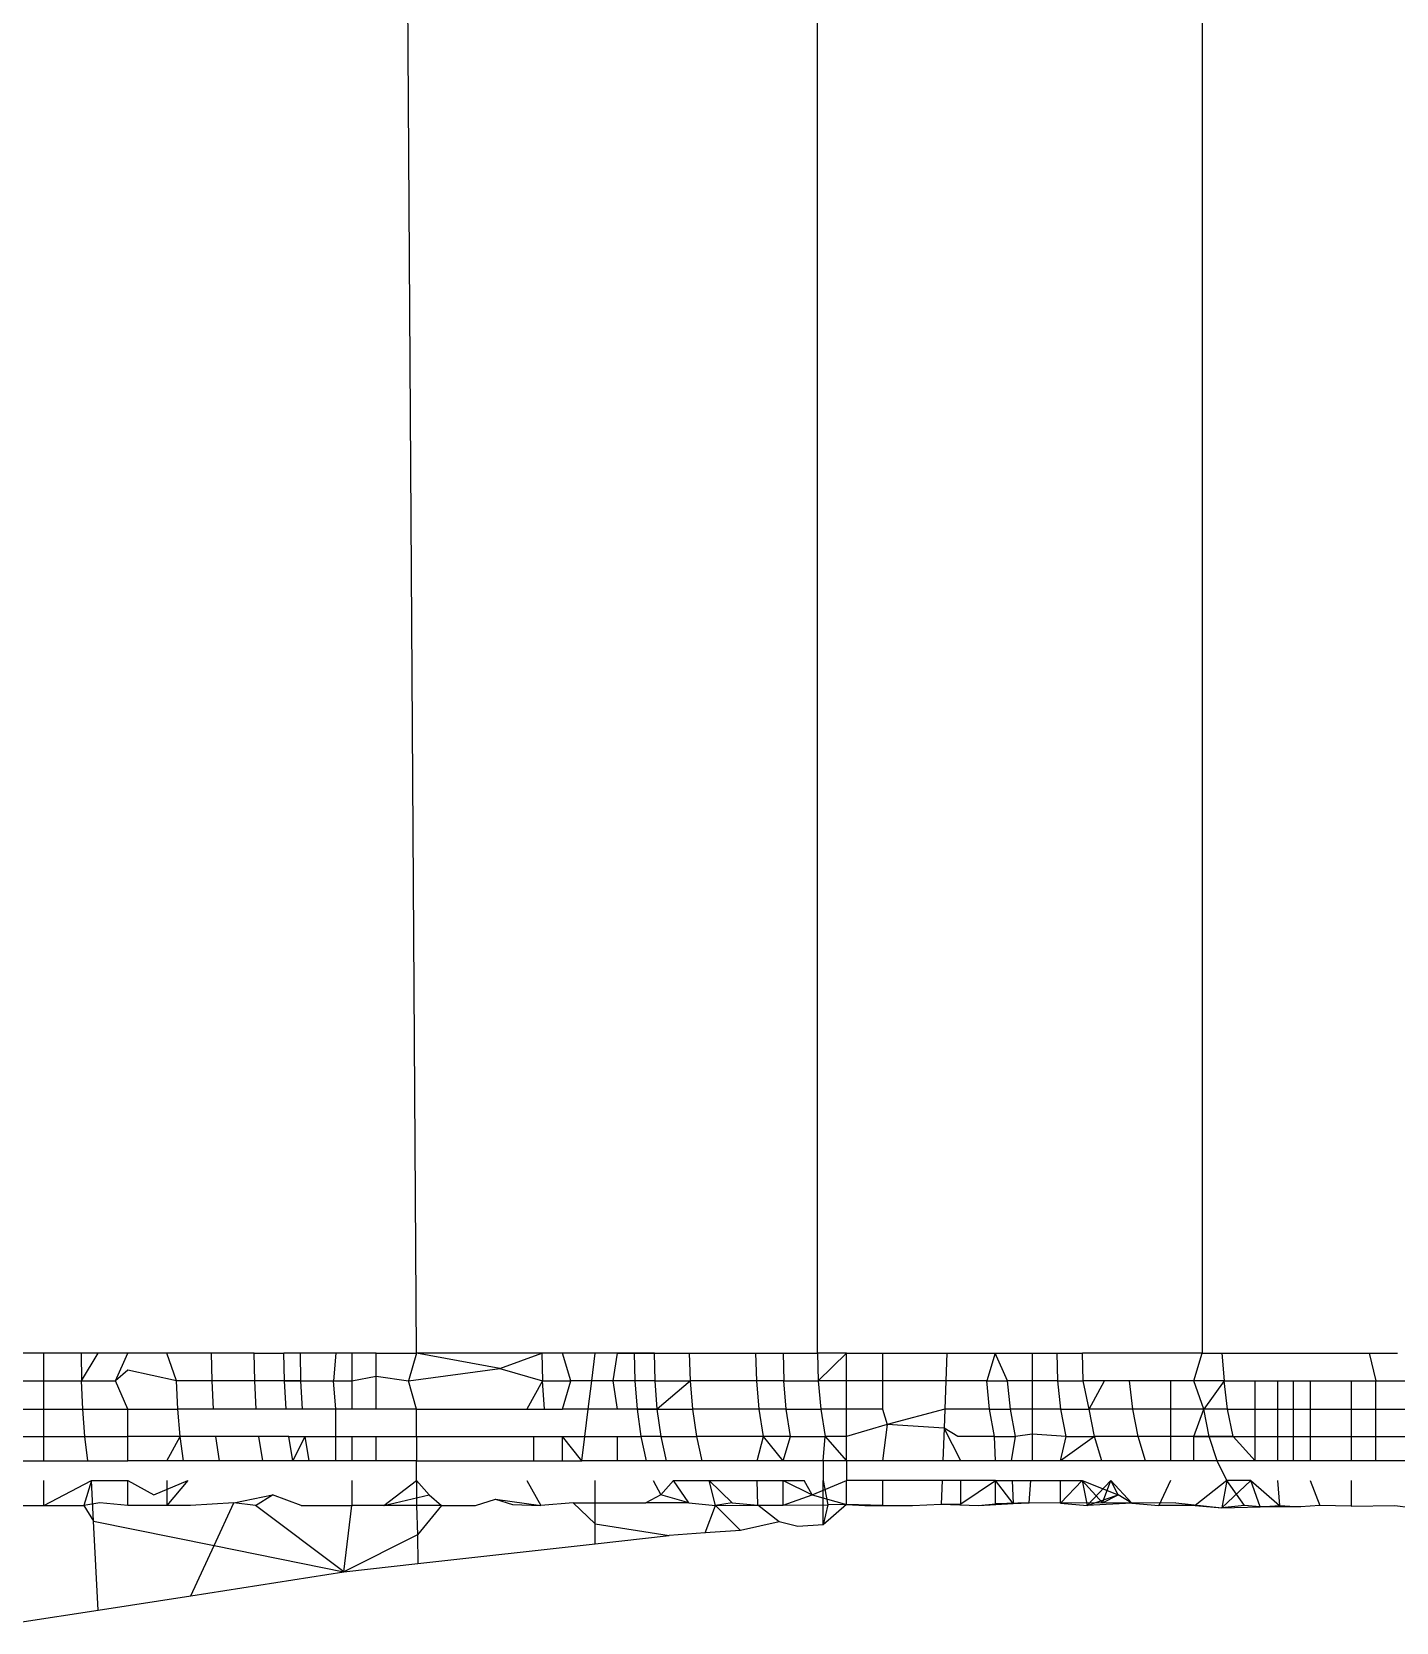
# Model space of a CAD drawing. Header units: millimetres. Extents: x 153 to 4750, y 92 to 3343.
# Drawn here: x 2853.93 to 2856.168, y 1086.424 to 1089.032 of the extents above; entities that cross this region are included whole.
import ezdxf

# ---------------------------------------------------------------- set-up
doc = ezdxf.new("R2010")
doc.units = ezdxf.units.MM

msp = doc.modelspace()

# ---------------------------------------------------------------- linework, layer by layer
for p, q in [((2854.5606, 1086.8656), (2854.5464, 1089.1156)), ((2855.2183, 1086.8656), (2855.2183, 1089.1156)), ((2855.8492, 1089.1156), (2855.8492, 1086.8656)), ((2853.9495, 1086.8656), (2853.8395, 1086.8656)), ((2853.9495, 1086.8201), (2853.9495, 1086.8656)), ((2854.0106, 1086.8656), (2853.9495, 1086.8656)), ((2854.0106, 1086.8656), (2854.0112, 1086.8201)), ((2854.0384, 1086.8656), (2854.0106, 1086.8656)), ((2854.0112, 1086.8201), (2854.0384, 1086.8656)), ((2854.0872, 1086.8656), (2854.0384, 1086.8656)), ((2854.067, 1086.8201), (2854.0872, 1086.8656)), ((2854.1513, 1086.8656), (2854.0872, 1086.8656)), ((2854.1668, 1086.8201), (2854.1513, 1086.8656)), ((2854.2246, 1086.8656), (2854.1513, 1086.8656)), ((2854.2253, 1086.8201), (2854.2246, 1086.8656)), ((2854.2946, 1086.8656), (2854.2246, 1086.8656)), ((2854.2954, 1086.8201), (2854.2946, 1086.8656)), ((2854.2946, 1086.8656), (2854.3433, 1086.8656)), ((2854.3441, 1086.8201), (2854.3433, 1086.8656)), ((2854.3702, 1086.8656), (2854.3433, 1086.8656)), ((2854.371, 1086.8201), (2854.3702, 1086.8656)), ((2854.4282, 1086.8656), (2854.3702, 1086.8656)), ((2854.4282, 1086.8656), (2854.4246, 1086.8201)), ((2854.4544, 1086.8656), (2854.4282, 1086.8656)), ((2854.4544, 1086.8656), (2854.4544, 1086.8201)), ((2854.4948, 1086.8656), (2854.4544, 1086.8656)), ((2854.4948, 1086.8276), (2854.4948, 1086.8656)), ((2854.4948, 1086.8656), (2854.5606, 1086.8656)), ((2854.5606, 1086.8656), (2854.5473, 1086.8201)), ((2854.7663, 1086.8656), (2854.5606, 1086.8656)), ((2854.6973, 1086.84), (2854.5606, 1086.8656)), ((2854.6973, 1086.84), (2854.7663, 1086.8656)), ((2854.7663, 1086.8656), (2854.7673, 1086.8201)), ((2854.8001, 1086.8656), (2854.7663, 1086.8656)), ((2854.8141, 1086.8201), (2854.8001, 1086.8656)), ((2854.8539, 1086.8656), (2854.8001, 1086.8656)), ((2854.8483, 1086.8201), (2854.8539, 1086.8656)), ((2854.8906, 1086.8656), (2854.8539, 1086.8656)), ((2854.8832, 1086.8201), (2854.8906, 1086.8656)), ((2854.9183, 1086.8656), (2854.8906, 1086.8656)), ((2854.8906, 1086.8656), (2854.9508, 1086.8656)), ((2854.9195, 1086.8201), (2854.9183, 1086.8656)), ((2854.9508, 1086.8656), (2854.9183, 1086.8656)), ((2854.9519, 1086.8201), (2854.9508, 1086.8656)), ((2854.9508, 1086.8656), (2855.0087, 1086.8656)), ((2855.0099, 1086.8201), (2855.0087, 1086.8656)), ((2855.0087, 1086.8656), (2855.1175, 1086.8656)), ((2855.1187, 1086.8201), (2855.1175, 1086.8656)), ((2855.1175, 1086.8656), (2855.1622, 1086.8656)), ((2855.1622, 1086.8656), (2855.1631, 1086.8201)), ((2855.1622, 1086.8656), (2855.2183, 1086.8656)), ((2855.2183, 1086.8656), (2855.2196, 1086.8201)), ((2855.2662, 1086.8656), (2855.2183, 1086.8656)), ((2855.2662, 1086.8656), (2855.2196, 1086.8201)), ((2855.2662, 1086.8201), (2855.2662, 1086.8656)), ((2855.2662, 1086.8656), (2855.325, 1086.8656)), ((2855.325, 1086.8656), (2855.325, 1086.8201)), ((2855.325, 1086.8656), (2855.4306, 1086.8656)), ((2855.4306, 1086.8656), (2855.4289, 1086.8201)), ((2855.4306, 1086.8656), (2855.51, 1086.8656)), ((2855.51, 1086.8656), (2855.4959, 1086.8201)), ((2855.5301, 1086.8201), (2855.51, 1086.8656)), ((2855.51, 1086.8656), (2855.5704, 1086.8656)), ((2855.5704, 1086.8656), (2855.5704, 1086.8201)), ((2855.5704, 1086.8656), (2855.6113, 1086.8656)), ((2855.6113, 1086.8656), (2855.6529, 1086.8656)), ((2855.6128, 1086.8201), (2855.6113, 1086.8656)), ((2855.6544, 1086.8201), (2855.6529, 1086.8656)), ((2855.8492, 1086.8656), (2855.6529, 1086.8656)), ((2855.8355, 1086.8201), (2855.8492, 1086.8656)), ((2855.8492, 1086.8656), (2855.8817, 1086.8656)), ((2855.8817, 1086.8656), (2855.8854, 1086.8201)), ((2855.8817, 1086.8656), (2856.1235, 1086.8656)), ((2856.1235, 1086.8656), (2856.1341, 1086.8201)), ((2856.1235, 1086.8656), (2856.1697, 1086.8656)), ((2854.0872, 1086.8375), (2854.067, 1086.8201)), ((2854.1668, 1086.8201), (2854.0872, 1086.8375)), ((2854.4544, 1086.8201), (2854.4948, 1086.8276)), ((2854.4948, 1086.7736), (2854.4948, 1086.8276)), ((2854.4948, 1086.8276), (2854.5473, 1086.8201)), ((2854.5473, 1086.8201), (2854.6973, 1086.84)), ((2854.6973, 1086.84), (2854.7673, 1086.8201)), ((2853.84, 1086.8201), (2853.9495, 1086.8201)), ((2853.9495, 1086.7736), (2853.9495, 1086.8201)), ((2853.9495, 1086.8201), (2854.0112, 1086.8201)), ((2854.0133, 1086.7736), (2854.0112, 1086.8201)), ((2854.0112, 1086.8201), (2854.067, 1086.8201)), ((2854.0873, 1086.7736), (2854.067, 1086.8201)), ((2854.1691, 1086.7736), (2854.1668, 1086.8201)), ((2854.2253, 1086.8201), (2854.1668, 1086.8201)), ((2854.2277, 1086.7736), (2854.2253, 1086.8201)), ((2854.2954, 1086.8201), (2854.2253, 1086.8201)), ((2854.2979, 1086.7736), (2854.2954, 1086.8201)), ((2854.3441, 1086.8201), (2854.2954, 1086.8201)), ((2854.371, 1086.8201), (2854.2954, 1086.8201)), ((2854.3467, 1086.7736), (2854.3441, 1086.8201)), ((2854.3441, 1086.8201), (2854.371, 1086.8201)), ((2854.3737, 1086.7736), (2854.371, 1086.8201)), ((2854.371, 1086.8201), (2854.4246, 1086.8201)), ((2854.4282, 1086.7736), (2854.4246, 1086.8201)), ((2854.4246, 1086.8201), (2854.4544, 1086.8201)), ((2854.4544, 1086.8201), (2854.4544, 1086.7736)), ((2854.5606, 1086.7736), (2854.5473, 1086.8201)), ((2854.7673, 1086.8201), (2854.7415, 1086.7736)), ((2854.7707, 1086.7736), (2854.7673, 1086.8201)), ((2854.7673, 1086.8201), (2854.8141, 1086.8201)), ((2854.8001, 1086.7736), (2854.8141, 1086.8201)), ((2854.8483, 1086.8201), (2854.8141, 1086.8201)), ((2854.8832, 1086.8201), (2854.8141, 1086.8201)), ((2854.8425, 1086.7736), (2854.8483, 1086.8201)), ((2854.8832, 1086.8201), (2854.8483, 1086.8201)), ((2854.9195, 1086.8201), (2854.8483, 1086.8201)), ((2854.8906, 1086.7736), (2854.8832, 1086.8201)), ((2854.9195, 1086.8201), (2854.8832, 1086.8201)), ((2854.9519, 1086.8201), (2854.8832, 1086.8201)), ((2854.9231, 1086.7736), (2854.9195, 1086.8201)), ((2854.9519, 1086.8201), (2854.9195, 1086.8201)), ((2854.9556, 1086.7736), (2854.9519, 1086.8201)), ((2854.9519, 1086.8201), (2855.0099, 1086.8201)), ((2855.0099, 1086.8201), (2854.9556, 1086.7736)), ((2855.0137, 1086.7736), (2855.0099, 1086.8201)), ((2855.1187, 1086.8201), (2855.0099, 1086.8201)), ((2855.1226, 1086.7736), (2855.1187, 1086.8201)), ((2855.1631, 1086.8201), (2855.1187, 1086.8201)), ((2855.1672, 1086.7736), (2855.1631, 1086.8201)), ((2855.1631, 1086.8201), (2855.2196, 1086.8201)), ((2855.2196, 1086.8201), (2855.2238, 1086.7736)), ((2855.2662, 1086.8201), (2855.2196, 1086.8201)), ((2855.325, 1086.8201), (2855.2662, 1086.8201)), ((2855.2662, 1086.7736), (2855.2662, 1086.8201)), ((2855.325, 1086.8201), (2855.325, 1086.7736)), ((2855.4289, 1086.8201), (2855.325, 1086.8201)), ((2855.4289, 1086.8201), (2855.4272, 1086.7736)), ((2855.4959, 1086.8201), (2855.4289, 1086.8201)), ((2855.5005, 1086.7736), (2855.4959, 1086.8201)), ((2855.4959, 1086.8201), (2855.5301, 1086.8201)), ((2855.5348, 1086.7736), (2855.5301, 1086.8201)), ((2855.5704, 1086.8201), (2855.5301, 1086.8201)), ((2855.6128, 1086.8201), (2855.5704, 1086.8201)), ((2855.5704, 1086.8201), (2855.5704, 1086.7736)), ((2855.6177, 1086.7736), (2855.6128, 1086.8201)), ((2855.6128, 1086.8201), (2855.6544, 1086.8201)), ((2855.664, 1086.7736), (2855.6544, 1086.8201)), ((2855.7303, 1086.8201), (2855.6544, 1086.8201)), ((2855.664, 1086.7736), (2855.6891, 1086.8201)), ((2855.7354, 1086.7736), (2855.7303, 1086.8201)), ((2855.7972, 1086.8201), (2855.7303, 1086.8201)), ((2855.7972, 1086.8201), (2855.7972, 1086.7736)), ((2855.8355, 1086.8201), (2855.7972, 1086.8201)), ((2855.8518, 1086.7736), (2855.8355, 1086.8201)), ((2855.8854, 1086.8201), (2855.8355, 1086.8201)), ((2855.8854, 1086.8201), (2855.8518, 1086.7736)), ((2855.8908, 1086.7736), (2855.8854, 1086.8201)), ((2855.8854, 1086.8201), (2855.9364, 1086.8201)), ((2855.9364, 1086.7736), (2855.9364, 1086.8201)), ((2855.9364, 1086.8201), (2855.9731, 1086.8201)), ((2855.9731, 1086.8201), (2855.9731, 1086.7736)), ((2855.9731, 1086.8201), (2856.0263, 1086.8201)), ((2855.9989, 1086.7736), (2855.9989, 1086.8201)), ((2856.0263, 1086.8201), (2856.0263, 1086.7736)), ((2856.0263, 1086.8201), (2856.0939, 1086.8201)), ((2856.0939, 1086.8201), (2856.0939, 1086.7736)), ((2856.0939, 1086.8201), (2856.1341, 1086.8201)), ((2856.1341, 1086.7736), (2856.1341, 1086.8201)), ((2856.1341, 1086.8201), (2856.1866, 1086.8201)), ((2853.8417, 1086.7736), (2853.9495, 1086.7736)), ((2853.9495, 1086.7288), (2853.9495, 1086.7736)), ((2853.9495, 1086.7736), (2854.0133, 1086.7736)), ((2854.0167, 1086.7288), (2854.0133, 1086.7736)), ((2854.0133, 1086.7736), (2854.0873, 1086.7736)), ((2854.0873, 1086.7288), (2854.0873, 1086.7736)), ((2854.0873, 1086.7736), (2854.1691, 1086.7736)), ((2854.173, 1086.7288), (2854.1691, 1086.7736)), ((2854.2277, 1086.7736), (2854.1691, 1086.7736)), ((2854.2979, 1086.7736), (2854.2277, 1086.7736)), ((2854.3467, 1086.7736), (2854.2979, 1086.7736)), ((2854.3737, 1086.7736), (2854.2979, 1086.7736)), ((2854.3737, 1086.7736), (2854.3467, 1086.7736)), ((2854.4282, 1086.7736), (2854.3737, 1086.7736)), ((2854.4544, 1086.7736), (2854.4282, 1086.7736)), ((2854.4282, 1086.7288), (2854.4282, 1086.7736)), ((2854.4948, 1086.7736), (2854.4544, 1086.7736)), ((2854.5606, 1086.7736), (2854.4948, 1086.7736)), ((2854.5606, 1086.7288), (2854.5606, 1086.7736)), ((2854.5606, 1086.7736), (2854.7415, 1086.7736)), ((2854.7415, 1086.7736), (2854.8001, 1086.7736)), ((2854.8425, 1086.7736), (2854.8001, 1086.7736)), ((2854.8369, 1086.7288), (2854.8425, 1086.7736)), ((2854.8906, 1086.7736), (2854.8425, 1086.7736)), ((2854.9231, 1086.7736), (2854.8906, 1086.7736)), ((2854.9556, 1086.7736), (2854.8906, 1086.7736)), ((2854.9294, 1086.7288), (2854.9231, 1086.7736)), ((2854.9231, 1086.7736), (2854.9556, 1086.7736)), ((2854.962, 1086.7288), (2854.9556, 1086.7736)), ((2854.9556, 1086.7736), (2855.0137, 1086.7736)), ((2855.0203, 1086.7288), (2855.0137, 1086.7736)), ((2855.1226, 1086.7736), (2855.0137, 1086.7736)), ((2855.1296, 1086.7288), (2855.1226, 1086.7736)), ((2855.1672, 1086.7736), (2855.1226, 1086.7736)), ((2855.1742, 1086.7288), (2855.1672, 1086.7736)), ((2855.1672, 1086.7736), (2855.2238, 1086.7736)), ((2855.2238, 1086.7736), (2855.2311, 1086.7288)), ((2855.2662, 1086.7736), (2855.2238, 1086.7736)), ((2855.325, 1086.7736), (2855.2662, 1086.7736)), ((2855.2662, 1086.7288), (2855.2662, 1086.7736)), ((2855.325, 1086.7736), (2855.3329, 1086.7484)), ((2855.4272, 1086.7736), (2855.3329, 1086.7484)), ((2855.4272, 1086.7736), (2855.426, 1086.7422)), ((2855.5005, 1086.7736), (2855.4272, 1086.7736)), ((2855.5086, 1086.7288), (2855.5005, 1086.7736)), ((2855.5005, 1086.7736), (2855.5348, 1086.7736)), ((2855.543, 1086.7288), (2855.5348, 1086.7736)), ((2855.5704, 1086.7736), (2855.5348, 1086.7736)), ((2855.6177, 1086.7736), (2855.5704, 1086.7736)), ((2855.5704, 1086.7736), (2855.5704, 1086.7325)), ((2855.6261, 1086.7288), (2855.6177, 1086.7736)), ((2855.6177, 1086.7736), (2855.664, 1086.7736)), ((2855.6725, 1086.7288), (2855.664, 1086.7736)), ((2855.7354, 1086.7736), (2855.664, 1086.7736)), ((2855.7442, 1086.7288), (2855.7354, 1086.7736)), ((2855.7972, 1086.7736), (2855.7354, 1086.7736)), ((2855.8518, 1086.7736), (2855.7972, 1086.7736)), ((2855.7972, 1086.7736), (2855.7972, 1086.7288)), ((2855.8355, 1086.7288), (2855.8518, 1086.7736)), ((2855.8609, 1086.7288), (2855.8518, 1086.7736)), ((2855.8908, 1086.7736), (2855.8518, 1086.7736)), ((2855.9001, 1086.7288), (2855.8908, 1086.7736)), ((2855.8908, 1086.7736), (2855.9364, 1086.7736)), ((2855.9364, 1086.7288), (2855.9364, 1086.7736)), ((2855.9364, 1086.7736), (2855.9731, 1086.7736)), ((2855.9731, 1086.7736), (2855.9731, 1086.7288)), ((2855.9731, 1086.7736), (2855.9989, 1086.7736)), ((2855.9989, 1086.7288), (2855.9989, 1086.7736)), ((2855.9989, 1086.7736), (2856.0263, 1086.7736)), ((2856.0263, 1086.7736), (2856.0263, 1086.7288)), ((2856.0263, 1086.7736), (2856.0939, 1086.7736)), ((2856.0939, 1086.7736), (2856.0939, 1086.7288)), ((2856.0939, 1086.7736), (2856.1341, 1086.7736)), ((2856.1341, 1086.7288), (2856.1341, 1086.7736)), ((2856.1341, 1086.7736), (2856.1926, 1086.7736)), ((2855.3329, 1086.7484), (2855.2662, 1086.7288)), ((2855.3329, 1086.7484), (2855.325, 1086.6888)), ((2855.426, 1086.7422), (2855.3329, 1086.7484)), ((2853.8446, 1086.7288), (2853.9495, 1086.7288)), ((2853.9495, 1086.6888), (2853.9495, 1086.7288)), ((2853.9495, 1086.7288), (2854.0167, 1086.7288)), ((2854.0216, 1086.6888), (2854.0167, 1086.7288)), ((2854.0167, 1086.7288), (2854.0873, 1086.7288)), ((2854.0873, 1086.6888), (2854.0873, 1086.7288)), ((2854.173, 1086.7288), (2854.0873, 1086.7288)), ((2854.1513, 1086.6888), (2854.173, 1086.7288)), ((2854.1786, 1086.6888), (2854.173, 1086.7288)), ((2854.2318, 1086.7288), (2854.173, 1086.7288)), ((2854.2376, 1086.6888), (2854.2318, 1086.7288)), ((2854.3023, 1086.7288), (2854.2318, 1086.7288)), ((2854.3084, 1086.6888), (2854.3023, 1086.7288)), ((2854.3512, 1086.7288), (2854.3023, 1086.7288)), ((2854.3576, 1086.6888), (2854.3512, 1086.7288)), ((2854.3512, 1086.7288), (2854.3782, 1086.7288)), ((2854.3576, 1086.6888), (2854.3782, 1086.7288)), ((2854.3847, 1086.6888), (2854.3782, 1086.7288)), ((2854.3782, 1086.7288), (2854.4282, 1086.7288)), ((2854.4282, 1086.6888), (2854.4282, 1086.7288)), ((2854.4282, 1086.7288), (2854.4544, 1086.7288)), ((2854.4544, 1086.7288), (2854.4544, 1086.6888)), ((2854.4544, 1086.7288), (2854.4948, 1086.7288)), ((2854.4948, 1086.6888), (2854.4948, 1086.7288)), ((2854.4948, 1086.7288), (2854.5606, 1086.7288)), ((2854.5606, 1086.7288), (2854.5606, 1086.6888)), ((2854.5606, 1086.7288), (2854.7533, 1086.7288)), ((2854.7533, 1086.6888), (2854.7533, 1086.7288)), ((2854.7533, 1086.7288), (2854.8001, 1086.7288)), ((2854.8001, 1086.6888), (2854.8001, 1086.7288)), ((2854.8319, 1086.6888), (2854.8001, 1086.7288)), ((2854.8001, 1086.7288), (2854.8369, 1086.7288)), ((2854.8319, 1086.6888), (2854.8369, 1086.7288)), ((2854.8369, 1086.7288), (2854.8906, 1086.7288)), ((2854.8906, 1086.6888), (2854.8906, 1086.7288)), ((2854.8906, 1086.7288), (2854.9294, 1086.7288)), ((2854.962, 1086.7288), (2854.9294, 1086.7288)), ((2854.9382, 1086.6888), (2854.9294, 1086.7288)), ((2854.971, 1086.6888), (2854.962, 1086.7288)), ((2854.962, 1086.7288), (2855.0203, 1086.7288)), ((2855.0294, 1086.6888), (2855.0203, 1086.7288)), ((2855.1296, 1086.7288), (2855.0203, 1086.7288)), ((2855.1197, 1086.6888), (2855.1296, 1086.7288)), ((2855.1622, 1086.6888), (2855.1296, 1086.7288)), ((2855.1742, 1086.7288), (2855.1296, 1086.7288)), ((2855.1622, 1086.6888), (2855.1742, 1086.7288)), ((2855.1742, 1086.7288), (2855.2311, 1086.7288)), ((2855.2277, 1086.6888), (2855.2311, 1086.7288)), ((2855.2311, 1086.7288), (2855.2662, 1086.6888)), ((2855.2662, 1086.7288), (2855.2311, 1086.7288)), ((2855.2662, 1086.6888), (2855.2662, 1086.7288)), ((2855.426, 1086.7422), (2855.4241, 1086.6888)), ((2855.4537, 1086.6888), (2855.426, 1086.7422)), ((2855.4485, 1086.7288), (2855.426, 1086.7422)), ((2855.5086, 1086.7288), (2855.4485, 1086.7288)), ((2855.5101, 1086.6888), (2855.5086, 1086.7288)), ((2855.5086, 1086.7288), (2855.543, 1086.7288)), ((2855.5368, 1086.6888), (2855.543, 1086.7288)), ((2855.5704, 1086.7325), (2855.543, 1086.7288)), ((2855.6261, 1086.7288), (2855.5704, 1086.7325)), ((2855.5704, 1086.7325), (2855.5704, 1086.6888)), ((2855.6171, 1086.6888), (2855.6261, 1086.7288)), ((2855.6725, 1086.7288), (2855.6171, 1086.6888)), ((2855.6261, 1086.7288), (2855.6725, 1086.7288)), ((2855.6846, 1086.6888), (2855.6725, 1086.7288)), ((2855.7442, 1086.7288), (2855.6725, 1086.7288)), ((2855.7565, 1086.6888), (2855.7442, 1086.7288)), ((2855.7972, 1086.7288), (2855.7442, 1086.7288)), ((2855.8355, 1086.7288), (2855.7972, 1086.7288)), ((2855.7972, 1086.7288), (2855.7972, 1086.6888)), ((2855.8609, 1086.7288), (2855.7972, 1086.7288)), ((2855.8355, 1086.6888), (2855.8355, 1086.7288)), ((2855.8609, 1086.7288), (2855.8355, 1086.7288)), ((2855.8355, 1086.7288), (2855.9001, 1086.7288)), ((2855.8738, 1086.6888), (2855.8609, 1086.7288)), ((2855.9001, 1086.7288), (2855.8609, 1086.7288)), ((2855.9364, 1086.6888), (2855.9001, 1086.7288)), ((2855.9001, 1086.7288), (2855.9364, 1086.7288)), ((2855.9364, 1086.6888), (2855.9364, 1086.7288)), ((2855.9364, 1086.7288), (2855.9731, 1086.7288)), ((2855.9731, 1086.7288), (2855.9731, 1086.6888)), ((2855.9731, 1086.7288), (2855.9989, 1086.7288)), ((2855.9989, 1086.6888), (2855.9989, 1086.7288)), ((2855.9989, 1086.7288), (2856.0263, 1086.7288)), ((2856.0263, 1086.7288), (2856.0263, 1086.6888)), ((2856.0263, 1086.7288), (2856.0939, 1086.7288)), ((2856.0939, 1086.7288), (2856.0939, 1086.6888)), ((2856.0939, 1086.7288), (2856.1341, 1086.7288)), ((2856.1341, 1086.6888), (2856.1341, 1086.7288)), ((2856.1341, 1086.7288), (2856.2028, 1086.7288)), ((2853.8488, 1086.6888), (2853.9495, 1086.6888)), ((2853.9495, 1086.6888), (2854.0216, 1086.6888)), ((2854.0216, 1086.6888), (2854.0873, 1086.6888)), ((2854.1513, 1086.6888), (2854.0873, 1086.6888)), ((2854.1786, 1086.6888), (2854.1513, 1086.6888)), ((2854.2376, 1086.6888), (2854.1786, 1086.6888)), ((2854.3084, 1086.6888), (2854.2376, 1086.6888)), ((2854.3576, 1086.6888), (2854.3084, 1086.6888)), ((2854.4282, 1086.6888), (2854.3576, 1086.6888)), ((2854.3847, 1086.6888), (2854.3576, 1086.6888)), ((2854.4282, 1086.6888), (2854.3847, 1086.6888)), ((2854.4544, 1086.6888), (2854.4282, 1086.6888)), ((2854.4948, 1086.6888), (2854.4544, 1086.6888)), ((2854.5606, 1086.6888), (2854.4948, 1086.6888)), ((2854.5606, 1086.6564), (2854.5606, 1086.6888)), ((2854.5606, 1086.6888), (2854.7533, 1086.6888)), ((2854.7533, 1086.6888), (2854.8001, 1086.6888)), ((2854.8001, 1086.6888), (2854.8319, 1086.6888)), ((2854.8906, 1086.6888), (2854.8319, 1086.6888)), ((2854.9382, 1086.6888), (2854.8906, 1086.6888)), ((2854.971, 1086.6888), (2854.9382, 1086.6888)), ((2855.0294, 1086.6888), (2854.971, 1086.6888)), ((2855.1197, 1086.6888), (2855.0294, 1086.6888)), ((2855.1622, 1086.6888), (2855.1197, 1086.6888)), ((2855.2277, 1086.6888), (2855.1622, 1086.6888)), ((2855.2662, 1086.6888), (2855.2277, 1086.6888)), ((2855.2277, 1086.6888), (2855.2277, 1086.6564)), ((2855.2662, 1086.6888), (2855.2662, 1086.6564)), ((2855.325, 1086.6888), (2855.2662, 1086.6888)), ((2855.4241, 1086.6888), (2855.325, 1086.6888)), ((2855.4537, 1086.6888), (2855.4241, 1086.6888)), ((2855.5101, 1086.6888), (2855.4537, 1086.6888)), ((2855.5368, 1086.6888), (2855.5101, 1086.6888)), ((2855.5704, 1086.6888), (2855.5368, 1086.6888)), ((2855.6171, 1086.6888), (2855.5704, 1086.6888)), ((2855.6846, 1086.6888), (2855.6171, 1086.6888)), ((2855.7565, 1086.6888), (2855.6846, 1086.6888)), ((2855.7972, 1086.6888), (2855.7565, 1086.6888)), ((2855.8355, 1086.6888), (2855.7972, 1086.6888)), ((2855.8738, 1086.6888), (2855.8355, 1086.6888)), ((2855.8896, 1086.6564), (2855.8738, 1086.6888)), ((2855.9364, 1086.6888), (2855.8738, 1086.6888)), ((2855.9731, 1086.6888), (2855.9364, 1086.6888)), ((2856.0263, 1086.6888), (2855.9731, 1086.6888)), ((2856.0939, 1086.6888), (2856.0263, 1086.6888)), ((2856.1341, 1086.6888), (2856.0939, 1086.6888)), ((2856.1931, 1086.6888), (2856.1341, 1086.6888)), ((2853.9495, 1086.6156), (2853.9495, 1086.6564)), ((2853.9495, 1086.6156), (2854.0276, 1086.6564)), ((2854.0276, 1086.6564), (2854.0151, 1086.6156)), ((2854.0276, 1086.6564), (2854.0873, 1086.6564)), ((2854.031, 1086.5897), (2854.0276, 1086.6564)), ((2854.0873, 1086.6156), (2854.0873, 1086.6564)), ((2854.0873, 1086.6564), (2854.1296, 1086.6331)), ((2854.1296, 1086.6331), (2854.1855, 1086.6564)), ((2854.1513, 1086.6564), (2854.1513, 1086.6156)), ((2854.1855, 1086.6564), (2854.1513, 1086.6156)), ((2854.4544, 1086.6564), (2854.4544, 1086.6156)), ((2854.5073, 1086.6156), (2854.5606, 1086.6564)), ((2854.5606, 1086.6564), (2854.5606, 1086.6156)), ((2854.5606, 1086.6564), (2854.5814, 1086.6331)), ((2854.7415, 1086.6564), (2854.7648, 1086.6156)), ((2854.8539, 1086.5852), (2854.8539, 1086.6564)), ((2854.9491, 1086.6564), (2854.9612, 1086.6331)), ((2854.9612, 1086.6331), (2854.982, 1086.6564)), ((2855.0071, 1086.6198), (2854.982, 1086.6564)), ((2854.982, 1086.6564), (2855.0408, 1086.6564)), ((2855.0513, 1086.6156), (2855.0408, 1086.6564)), ((2855.0408, 1086.6564), (2855.1197, 1086.6564)), ((2855.0785, 1086.6198), (2855.0408, 1086.6564)), ((2855.1208, 1086.616), (2855.1197, 1086.6564)), ((2855.1197, 1086.6564), (2855.1622, 1086.6564)), ((2855.1622, 1086.6163), (2855.1622, 1086.6564)), ((2855.1622, 1086.6564), (2855.2099, 1086.6331)), ((2855.1622, 1086.6564), (2855.1963, 1086.6564)), ((2855.2099, 1086.6331), (2855.1963, 1086.6564)), ((2855.2099, 1086.6331), (2855.2662, 1086.6564)), ((2855.2277, 1086.5838), (2855.2277, 1086.6564)), ((2855.2277, 1086.6564), (2855.2353, 1086.6167)), ((2855.2662, 1086.6169), (2855.2662, 1086.6564)), ((2855.325, 1086.6564), (2855.2662, 1086.6564)), ((2855.325, 1086.6564), (2855.325, 1086.6156)), ((2855.4229, 1086.6564), (2855.325, 1086.6564)), ((2855.4229, 1086.6564), (2855.4214, 1086.6179)), ((2855.4537, 1086.6564), (2855.4229, 1086.6564)), ((2855.4537, 1086.6181), (2855.4537, 1086.6564)), ((2855.5101, 1086.6564), (2855.4537, 1086.6564)), ((2855.4537, 1086.6181), (2855.5101, 1086.6564)), ((2855.5101, 1086.6184), (2855.5101, 1086.6564)), ((2855.5392, 1086.6186), (2855.5101, 1086.6564)), ((2855.5101, 1086.6564), (2855.5379, 1086.6564)), ((2855.5379, 1086.6564), (2855.5392, 1086.6186)), ((2855.5379, 1086.6564), (2855.5685, 1086.6564)), ((2855.5657, 1086.6198), (2855.5685, 1086.6564)), ((2855.5685, 1086.6564), (2855.6171, 1086.6564)), ((2855.6172, 1086.6191), (2855.6171, 1086.6564)), ((2855.6171, 1086.6564), (2855.6525, 1086.6564)), ((2855.6172, 1086.6191), (2855.6525, 1086.6564)), ((2855.6858, 1086.6198), (2855.6525, 1086.6564)), ((2855.6525, 1086.6564), (2855.6606, 1086.6156)), ((2855.6525, 1086.6564), (2855.7113, 1086.6331)), ((2855.6606, 1086.6156), (2855.6994, 1086.6564)), ((2855.6858, 1086.6198), (2855.6994, 1086.6564)), ((2855.7342, 1086.6193), (2855.6994, 1086.6564)), ((2855.7113, 1086.6331), (2855.6994, 1086.6564)), ((2855.7972, 1086.6564), (2855.7781, 1086.6156)), ((2855.8896, 1086.6564), (2855.8377, 1086.6156)), ((2855.8896, 1086.6564), (2855.8817, 1086.6118)), ((2855.8817, 1086.6118), (2855.9291, 1086.6564)), ((2855.9185, 1086.6156), (2855.8896, 1086.6564)), ((2855.9291, 1086.6564), (2855.8896, 1086.6564)), ((2855.9444, 1086.6132), (2855.9291, 1086.6564)), ((2855.9291, 1086.6564), (2855.9761, 1086.6156)), ((2855.9731, 1086.6564), (2855.9761, 1086.6156)), ((2856.0263, 1086.6564), (2856.0424, 1086.6156)), ((2856.0939, 1086.6564), (2856.0939, 1086.6145)), ((2854.0414, 1086.6198), (2854.0151, 1086.6156)), ((2854.0873, 1086.6156), (2854.0414, 1086.6198)), ((2854.2612, 1086.6198), (2854.1898, 1086.6156)), ((2854.2287, 1086.5497), (2854.2612, 1086.6198)), ((2854.2612, 1086.6198), (2854.3244, 1086.6331)), ((2854.2968, 1086.6156), (2854.2612, 1086.6198)), ((2854.2968, 1086.6156), (2854.3244, 1086.6331)), ((2854.3714, 1086.6156), (2854.3244, 1086.6331)), ((2854.5073, 1086.6156), (2854.5814, 1086.6331)), ((2854.5814, 1086.6331), (2854.6019, 1086.6156)), ((2854.6574, 1086.6156), (2854.6901, 1086.626)), ((2854.6901, 1086.626), (2854.7181, 1086.6174)), ((2854.6901, 1086.626), (2854.7648, 1086.6156)), ((2854.7181, 1086.6174), (2854.7648, 1086.6156)), ((2854.8177, 1086.6198), (2854.7648, 1086.6156)), ((2854.8177, 1086.6198), (2854.8539, 1086.5852)), ((2854.8177, 1086.6198), (2854.9367, 1086.6198)), ((2854.9612, 1086.6331), (2854.9367, 1086.6198)), ((2855.0071, 1086.6198), (2854.9367, 1086.6198)), ((2855.0071, 1086.6198), (2854.9612, 1086.6331)), ((2855.0071, 1086.6198), (2855.0513, 1086.6156)), ((2855.0785, 1086.6198), (2855.0513, 1086.6156)), ((2855.0785, 1086.6198), (2855.1208, 1086.616)), ((2855.1208, 1086.616), (2855.1622, 1086.6163)), ((2855.1622, 1086.6163), (2855.2099, 1086.6331)), ((2855.1622, 1086.6163), (2855.2353, 1086.6167)), ((2855.2099, 1086.6331), (2855.2662, 1086.6169)), ((2855.2662, 1086.6169), (2855.2277, 1086.5838)), ((2855.2353, 1086.6167), (2855.2277, 1086.5838)), ((2855.2662, 1086.6169), (2855.2353, 1086.6167)), ((2855.325, 1086.6156), (2855.2662, 1086.6169)), ((2855.2662, 1086.6169), (2855.2962, 1086.6156)), ((2855.3741, 1086.6156), (2855.4214, 1086.6179)), ((2855.4214, 1086.6179), (2855.4537, 1086.6181)), ((2855.4214, 1086.6179), (2855.4824, 1086.6157)), ((2855.4824, 1086.6157), (2855.5392, 1086.6186)), ((2855.4824, 1086.6157), (2855.5101, 1086.6184)), ((2855.5657, 1086.6198), (2855.5101, 1086.6184)), ((2855.5101, 1086.6184), (2855.5392, 1086.6186)), ((2855.5392, 1086.6186), (2855.5657, 1086.6198)), ((2855.6172, 1086.6191), (2855.5657, 1086.6198)), ((2855.6858, 1086.6198), (2855.6172, 1086.6191)), ((2855.6172, 1086.6191), (2855.6606, 1086.6156)), ((2855.6606, 1086.6156), (2855.7113, 1086.6331)), ((2855.7342, 1086.6193), (2855.6606, 1086.6156)), ((2855.6858, 1086.6198), (2855.7113, 1086.6331)), ((2855.7342, 1086.6193), (2855.6858, 1086.6198)), ((2855.7342, 1086.6193), (2855.7113, 1086.6331)), ((2855.8064, 1086.6198), (2855.7342, 1086.6193)), ((2855.7342, 1086.6193), (2855.7781, 1086.6156)), ((2855.8064, 1086.6198), (2855.8817, 1086.6118)), ((2853.9033, 1086.6156), (2853.9495, 1086.6156)), ((2853.9495, 1086.6156), (2854.0151, 1086.6156)), ((2854.0151, 1086.6156), (2854.031, 1086.5897)), ((2854.1513, 1086.6156), (2854.0873, 1086.6156)), ((2854.1898, 1086.6156), (2854.1513, 1086.6156)), ((2854.4417, 1086.5065), (2854.2968, 1086.6156)), ((2854.3714, 1086.6156), (2854.4544, 1086.6156)), ((2854.4417, 1086.5065), (2854.4544, 1086.6156)), ((2854.5073, 1086.6156), (2854.4544, 1086.6156)), ((2854.5606, 1086.6156), (2854.5073, 1086.6156)), ((2854.6019, 1086.6156), (2854.5606, 1086.6156)), ((2854.5606, 1086.6156), (2854.5622, 1086.5675)), ((2854.6019, 1086.6156), (2854.5622, 1086.5675)), ((2854.6019, 1086.6156), (2854.6574, 1086.6156)), ((2855.0341, 1086.5705), (2855.0513, 1086.6156)), ((2855.0513, 1086.6156), (2855.1208, 1086.616)), ((2855.0919, 1086.5745), (2855.0513, 1086.6156)), ((2855.1557, 1086.5887), (2855.1208, 1086.616)), ((2855.2962, 1086.6156), (2855.325, 1086.6156)), ((2855.325, 1086.6156), (2855.3741, 1086.6156)), ((2855.8377, 1086.6156), (2855.7781, 1086.6156)), ((2855.8377, 1086.6156), (2855.8817, 1086.6118)), ((2855.9185, 1086.6156), (2855.8817, 1086.6118)), ((2855.8817, 1086.6118), (2855.9444, 1086.6132)), ((2855.9444, 1086.6132), (2855.9185, 1086.6156)), ((2855.9444, 1086.6132), (2855.9761, 1086.6156)), ((2856.0105, 1086.6134), (2855.9444, 1086.6132)), ((2855.9761, 1086.6156), (2856.0105, 1086.6134)), ((2856.0424, 1086.6156), (2856.0105, 1086.6134)), ((2856.0939, 1086.6145), (2856.0424, 1086.6156)), ((2856.0939, 1086.6145), (2856.1655, 1086.6156)), ((2856.1655, 1086.6156), (2856.1909, 1086.6122)), ((2854.0384, 1086.4441), (2854.031, 1086.5897)), ((2854.031, 1086.5897), (2854.2287, 1086.5497)), ((2854.5622, 1086.5675), (2854.4417, 1086.5065)), ((2854.5622, 1086.5675), (2854.5631, 1086.5202)), ((2854.8539, 1086.5529), (2854.8539, 1086.5852)), ((2854.8539, 1086.5852), (2854.9751, 1086.5665)), ((2854.8539, 1086.5529), (2854.9751, 1086.5665)), ((2855.0341, 1086.5705), (2854.9751, 1086.5665)), ((2855.0919, 1086.5745), (2855.0341, 1086.5705)), ((2855.1557, 1086.5887), (2855.0919, 1086.5745)), ((2855.1859, 1086.5809), (2855.1557, 1086.5887)), ((2855.2277, 1086.5838), (2855.1859, 1086.5809)), ((2854.1907, 1086.4676), (2854.2287, 1086.5497)), ((2854.2287, 1086.5497), (2854.4417, 1086.5065)), ((2854.5631, 1086.5202), (2854.8539, 1086.5529)), ((2854.4417, 1086.5065), (2854.5631, 1086.5202)), ((2854.1907, 1086.4676), (2854.4417, 1086.5065)), ((2854.0384, 1086.4441), (2854.1907, 1086.4676)), ((2853.91, 1086.4242), (2854.0384, 1086.4441))]:
    msp.add_line(p, q)

doc.saveas('drawing.dxf')
